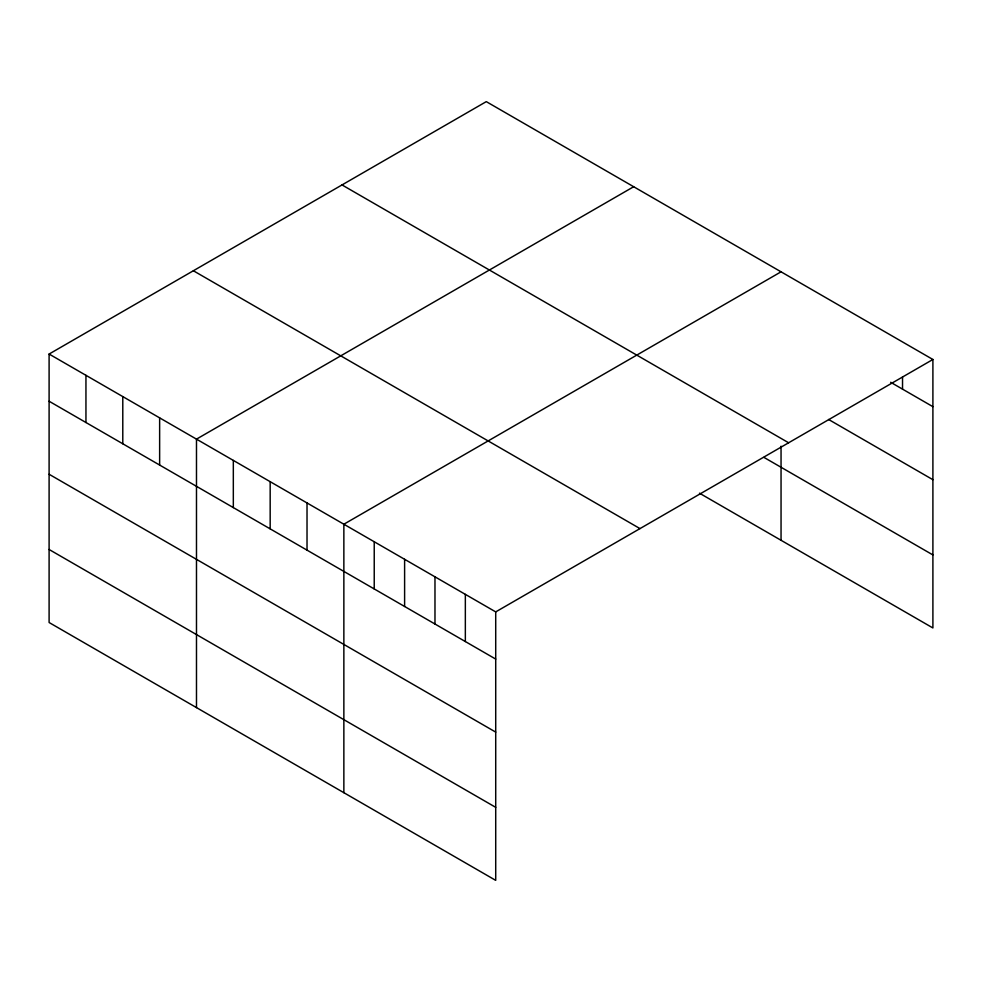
<?xml version="1.0" encoding="UTF-8"?>
<svg xmlns="http://www.w3.org/2000/svg" width="982" height="982" viewBox="0 0 982 982"><rect width="100%" height="100%" fill="white"/><g stroke="black" fill="none" stroke-linecap="round" stroke-linejoin="round"><path stroke-width="1.47" d="M49.1 354.048L495.714 611.896L495.714 880.363L49.1 622.514L49.1 354.048L486.286 101.637L932.9 359.486L932.9 627.952L699.466 493.185M633.672 186.727L196.486 439.138L196.486 707.605M781.046 271.818L343.86 524.228L343.86 792.695M495.714 611.896L932.9 359.486M890.649 382.28L932.9 406.671M828.587 419.474L932.9 479.695M342.018 184.935L788.632 442.784M763.947 457.391L932.9 554.928M193.368 270.75L639.982 528.598M49.1 401.233L495.714 659.082M49.1 474.257L495.714 732.106M49.1 549.49L495.714 807.339M902.532 376.965L902.532 389.142M781.046 446.196L781.046 540.284M465.345 594.356L465.345 641.541M434.977 576.827L434.977 624.012M404.609 559.286L404.609 606.483M374.228 541.757L374.228 588.942M307.022 502.956L307.022 550.141M270.173 481.683L270.173 528.868M233.323 460.411L233.323 507.596M159.636 417.866L159.636 465.051M122.787 396.593L122.787 443.778M85.95 375.32L85.95 422.505"/></g></svg>
